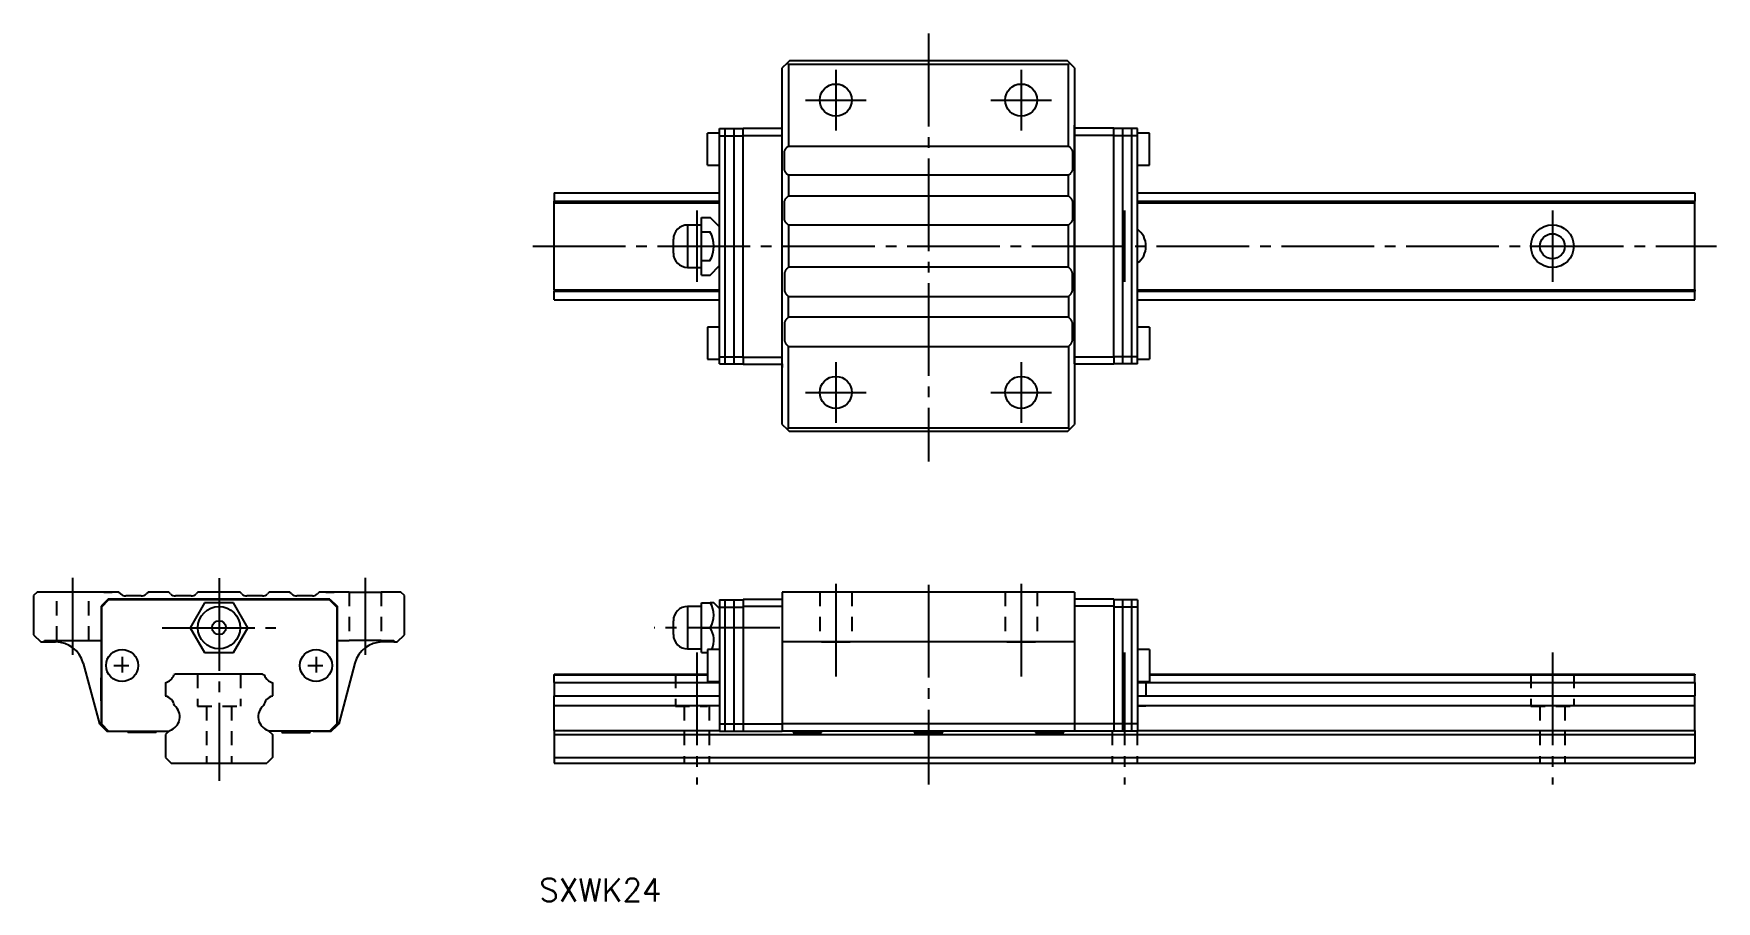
# Model space of a CAD drawing. Extents: x -15 to 221, y 1622 to 1744.
import ezdxf

# ---------------------------------------------------------------- set-up
doc = ezdxf.new("R2010")
doc.units = 0
doc.linetypes.add('CENTER', pattern=[17.5, 13, -1.5, 1.5, -1.5])
doc.linetypes.add('DASHED', pattern=[3.5, 2, -1.5])
doc.layers.get('0').update_dxf_attribs({"linetype": 'CONTINUOUS'})
doc.layers.add('CENTER', color=1, linetype='CENTER')
doc.styles.get("Standard").update_dxf_attribs({"font": 'txt.shx', "bigfont": '@extfont2.shx'})

msp = doc.modelspace()

# ---------------------------------------------------------------- linework, layer by layer
at = {"color": 7, "linetype": 'CONTINUOUS'}
for p, q in [((90.39, 1739.61), (89.71, 1738.93)), ((90.71, 1739.93), (90.39, 1739.61)), ((90.39, 1739.61), (90.56, 1739.43)), ((129.86, 1739.43), (90.56, 1739.43)), ((90.56, 1739.43), (90.56, 1727.98)), ((129.71, 1739.93), (90.71, 1739.93)), ((130.04, 1739.61), (129.71, 1739.93)), ((129.86, 1739.43), (130.04, 1739.61)), ((129.86, 1727.98), (129.86, 1739.43)), ((130.71, 1738.93), (130.04, 1739.61)), ((89.71, 1688.93), (89.71, 1738.93)), ((130.71, 1738.93), (130.71, 1688.93)), ((80.91, 1697.43), (80.91, 1730.43)), ((80.91, 1730.43), (84.21, 1730.43)), ((81.71, 1697.43), (81.71, 1730.43)), ((82.95, 1697.43), (82.95, 1730.43)), ((84.21, 1730.48), (89.71, 1730.48)), ((84.21, 1729.48), (84.21, 1730.48)), ((89.71, 1730.43), (89.71, 1730.93)), ((89.71, 1721.73), (89.71, 1730.53)), ((89.71, 1697.43), (89.71, 1730.43)), ((130.71, 1730.43), (130.71, 1730.93)), ((130.71, 1730.53), (130.71, 1721.73)), ((136.21, 1730.48), (130.71, 1730.48)), ((130.71, 1697.43), (130.71, 1730.43)), ((136.21, 1729.48), (136.21, 1730.48)), ((139.51, 1730.43), (136.21, 1730.43)), ((137.47, 1697.43), (137.47, 1730.43)), ((138.71, 1697.43), (138.71, 1730.43)), ((139.51, 1697.43), (139.51, 1730.43)), ((80.91, 1729.78), (79.21, 1729.78)), ((79.21, 1725.28), (79.21, 1729.78)), ((80.91, 1729.43), (84.21, 1729.43)), ((84.21, 1729.48), (89.71, 1729.48)), ((84.21, 1724.58), (84.21, 1729.48)), ((90.13, 1727.49), (90.15, 1727.53)), ((90.15, 1727.53), (90.18, 1727.57)), ((90.18, 1727.57), (90.21, 1727.61)), ((90.21, 1727.61), (90.24, 1727.65)), ((90.24, 1727.65), (90.27, 1727.69)), ((90.27, 1727.69), (90.3, 1727.72)), ((90.3, 1727.72), (90.56, 1727.98)), ((90.56, 1727.98), (129.86, 1727.98)), ((129.86, 1727.98), (130.12, 1727.72)), ((130.12, 1727.72), (130.15, 1727.69)), ((130.15, 1727.69), (130.18, 1727.65)), ((130.18, 1727.65), (130.21, 1727.61)), ((130.21, 1727.61), (130.24, 1727.57)), ((130.24, 1727.57), (130.27, 1727.53)), ((130.27, 1727.53), (130.29, 1727.49)), ((136.21, 1729.48), (130.71, 1729.48)), ((136.21, 1698.38), (136.21, 1729.48)), ((139.51, 1729.43), (136.21, 1729.43)), ((141.21, 1729.78), (139.51, 1729.78)), ((141.21, 1725.28), (141.21, 1729.78)), ((79.21, 1725.28), (80.91, 1725.28)), ((90.01, 1727.07), (90.02, 1727.12)), ((90.01, 1727.02), (90.01, 1727.07)), ((90.01, 1724.85), (90.01, 1727.02)), ((90.02, 1727.16), (90.03, 1727.21)), ((90.02, 1727.12), (90.02, 1727.16)), ((90.03, 1727.21), (90.04, 1727.26)), ((90.04, 1727.26), (90.05, 1727.31)), ((90.05, 1727.31), (90.07, 1727.35)), ((90.07, 1727.35), (90.09, 1727.4)), ((90.09, 1727.4), (90.11, 1727.44)), ((90.11, 1727.44), (90.13, 1727.49)), ((130.29, 1727.49), (130.31, 1727.44)), ((130.31, 1727.44), (130.33, 1727.4)), ((130.33, 1727.4), (130.35, 1727.35)), ((130.35, 1727.35), (130.37, 1727.31)), ((130.37, 1727.31), (130.38, 1727.26)), ((130.38, 1727.26), (130.39, 1727.21)), ((130.39, 1727.21), (130.4, 1727.16)), ((130.4, 1727.16), (130.41, 1727.12)), ((130.41, 1727.12), (130.41, 1727.07)), ((130.41, 1727.07), (130.41, 1727.02)), ((130.41, 1727.02), (130.41, 1724.85)), ((139.51, 1725.28), (141.21, 1725.28)), ((84.21, 1723.4), (84.21, 1724.58)), ((84.21, 1723.4), (84.21, 1724.58)), ((84.21, 1698.38), (84.21, 1723.4)), ((90.01, 1724.8), (90.01, 1724.85)), ((90.02, 1724.75), (90.01, 1724.8)), ((90.02, 1724.7), (90.02, 1724.75)), ((90.03, 1724.65), (90.02, 1724.7)), ((90.04, 1724.6), (90.03, 1724.65)), ((90.05, 1724.56), (90.04, 1724.6)), ((90.07, 1724.51), (90.05, 1724.56)), ((90.09, 1724.46), (90.07, 1724.51)), ((90.11, 1724.42), (90.09, 1724.46)), ((90.13, 1724.37), (90.11, 1724.42)), ((90.15, 1724.33), (90.13, 1724.37)), ((90.18, 1724.29), (90.15, 1724.33)), ((90.21, 1724.25), (90.18, 1724.29)), ((90.24, 1724.21), (90.21, 1724.25)), ((90.27, 1724.17), (90.24, 1724.21)), ((90.3, 1724.14), (90.27, 1724.17)), ((90.56, 1723.88), (90.3, 1724.14)), ((90.56, 1723.88), (90.56, 1720.98)), ((129.86, 1723.88), (90.56, 1723.88)), ((130.12, 1724.14), (129.86, 1723.88)), ((129.86, 1720.98), (129.86, 1723.88)), ((130.15, 1724.17), (130.12, 1724.14)), ((130.18, 1724.21), (130.15, 1724.17)), ((130.21, 1724.25), (130.18, 1724.21)), ((130.24, 1724.29), (130.21, 1724.25)), ((130.27, 1724.33), (130.24, 1724.29)), ((130.29, 1724.37), (130.27, 1724.33)), ((130.31, 1724.42), (130.29, 1724.37)), ((130.33, 1724.46), (130.31, 1724.42)), ((130.35, 1724.51), (130.33, 1724.46)), ((130.37, 1724.56), (130.35, 1724.51)), ((130.38, 1724.6), (130.37, 1724.56)), ((130.39, 1724.65), (130.38, 1724.6)), ((130.4, 1724.7), (130.39, 1724.65)), ((130.41, 1724.75), (130.4, 1724.7)), ((130.41, 1724.85), (130.41, 1724.8)), ((130.41, 1724.8), (130.41, 1724.75)), ((57.71, 1721.43), (80.91, 1721.43)), ((57.71, 1721.43), (57.71, 1720.26)), ((89.71, 1706.13), (89.71, 1721.73)), ((90.09, 1720.4), (90.11, 1720.44)), ((90.11, 1720.44), (90.13, 1720.49)), ((90.13, 1720.49), (90.15, 1720.53)), ((90.15, 1720.53), (90.18, 1720.57)), ((90.18, 1720.57), (90.21, 1720.61)), ((90.21, 1720.61), (90.24, 1720.65)), ((90.24, 1720.65), (90.27, 1720.69)), ((90.27, 1720.69), (90.3, 1720.72)), ((90.3, 1720.72), (90.56, 1720.98)), ((90.56, 1720.98), (129.86, 1720.98)), ((129.86, 1720.98), (130.12, 1720.72)), ((130.12, 1720.72), (130.15, 1720.69)), ((130.15, 1720.69), (130.18, 1720.65)), ((130.18, 1720.65), (130.21, 1720.61)), ((130.21, 1720.61), (130.24, 1720.57)), ((130.24, 1720.57), (130.27, 1720.53)), ((130.27, 1720.53), (130.29, 1720.49)), ((130.29, 1720.49), (130.31, 1720.44)), ((130.31, 1720.44), (130.33, 1720.4)), ((130.71, 1721.73), (130.71, 1697.33)), ((139.51, 1721.43), (217.71, 1721.43)), ((217.71, 1721.43), (217.71, 1720.26)), ((57.71, 1720.26), (80.91, 1720.26)), ((57.71, 1720.03), (57.71, 1720.26)), ((57.71, 1720.03), (80.91, 1720.03)), ((57.71, 1707.83), (57.71, 1720.03)), ((80.41, 1719.96), (80.41, 1719.96)), ((80.41, 1719.96), (80.41, 1719.96)), ((90.01, 1720.07), (90.02, 1720.12)), ((90.01, 1720.02), (90.01, 1720.07)), ((90.01, 1717.85), (90.01, 1720.02)), ((90.02, 1720.16), (90.03, 1720.21)), ((90.02, 1720.12), (90.02, 1720.16)), ((90.03, 1720.21), (90.04, 1720.26)), ((90.04, 1720.26), (90.05, 1720.31)), ((90.05, 1720.31), (90.07, 1720.35)), ((90.07, 1720.35), (90.09, 1720.4)), ((130.33, 1720.4), (130.35, 1720.35)), ((130.35, 1720.35), (130.37, 1720.31)), ((130.37, 1720.31), (130.38, 1720.26)), ((130.38, 1720.26), (130.39, 1720.21)), ((130.39, 1720.21), (130.4, 1720.16)), ((130.4, 1720.16), (130.41, 1720.12)), ((130.41, 1720.12), (130.41, 1720.07)), ((130.41, 1720.07), (130.41, 1720.02)), ((130.41, 1720.02), (130.41, 1717.85)), ((139.51, 1720.26), (217.71, 1720.26)), ((139.51, 1720.03), (217.71, 1720.03)), ((217.71, 1720.03), (217.71, 1720.26)), ((217.71, 1707.83), (217.71, 1720.03)), ((76.43, 1716.9), (76.43, 1710.96)), ((78.36, 1716.9), (76.43, 1716.9)), ((78.36, 1717.97), (79.57, 1717.97)), ((78.36, 1715.95), (78.36, 1717.97)), ((78.36, 1711.91), (78.36, 1715.95)), ((78.36, 1715.95), (79.57, 1715.95)), ((80.91, 1716.63), (79.57, 1717.97)), ((90.01, 1717.8), (90.01, 1717.85)), ((90.02, 1717.75), (90.01, 1717.8)), ((90.02, 1717.7), (90.02, 1717.75)), ((90.03, 1717.65), (90.02, 1717.7)), ((90.04, 1717.6), (90.03, 1717.65)), ((90.05, 1717.56), (90.04, 1717.6)), ((90.07, 1717.51), (90.05, 1717.56)), ((90.09, 1717.46), (90.07, 1717.51)), ((90.11, 1717.42), (90.09, 1717.46)), ((90.13, 1717.37), (90.11, 1717.42)), ((90.15, 1717.33), (90.13, 1717.37)), ((90.18, 1717.29), (90.15, 1717.33)), ((90.21, 1717.25), (90.18, 1717.29)), ((90.24, 1717.21), (90.21, 1717.25)), ((90.27, 1717.17), (90.24, 1717.21)), ((90.3, 1717.14), (90.27, 1717.17)), ((90.56, 1716.88), (90.3, 1717.14)), ((129.86, 1716.88), (90.56, 1716.88)), ((90.56, 1716.88), (90.56, 1710.98)), ((90.56, 1715.97), (90.56, 1711.89)), ((130.12, 1717.14), (129.86, 1716.88)), ((129.86, 1710.98), (129.86, 1716.88)), ((129.86, 1711.89), (129.86, 1715.97)), ((130.15, 1717.17), (130.12, 1717.14)), ((130.18, 1717.21), (130.15, 1717.17)), ((130.21, 1717.25), (130.18, 1717.21)), ((130.24, 1717.29), (130.21, 1717.25)), ((130.27, 1717.33), (130.24, 1717.29)), ((130.29, 1717.37), (130.27, 1717.33)), ((130.31, 1717.42), (130.29, 1717.37)), ((130.33, 1717.46), (130.31, 1717.42)), ((130.35, 1717.51), (130.33, 1717.46)), ((130.37, 1717.56), (130.35, 1717.51)), ((130.38, 1717.6), (130.37, 1717.56)), ((130.39, 1717.65), (130.38, 1717.6)), ((130.4, 1717.7), (130.39, 1717.65)), ((130.41, 1717.75), (130.4, 1717.7)), ((130.41, 1717.85), (130.41, 1717.8)), ((130.41, 1717.8), (130.41, 1717.75)), ((74.43, 1712.96), (74.43, 1714.9)), ((78.36, 1709.89), (78.36, 1711.91)), ((78.36, 1711.91), (79.57, 1711.91)), ((79.57, 1709.89), (80.91, 1711.23)), ((76.43, 1710.96), (78.36, 1710.96)), ((78.36, 1709.89), (79.57, 1709.89)), ((90.02, 1710.12), (90.01, 1710.07)), ((90.01, 1710.07), (90.01, 1710.02)), ((90.01, 1710.02), (90.01, 1707.85)), ((90.03, 1710.21), (90.02, 1710.16)), ((90.02, 1710.16), (90.02, 1710.12)), ((90.04, 1710.26), (90.03, 1710.21)), ((90.05, 1710.31), (90.04, 1710.26)), ((90.07, 1710.35), (90.05, 1710.31)), ((90.09, 1710.4), (90.07, 1710.35)), ((90.11, 1710.44), (90.09, 1710.4)), ((90.13, 1710.49), (90.11, 1710.44)), ((90.15, 1710.53), (90.13, 1710.49)), ((90.18, 1710.57), (90.15, 1710.53)), ((90.21, 1710.61), (90.18, 1710.57)), ((90.24, 1710.65), (90.21, 1710.61)), ((90.27, 1710.69), (90.24, 1710.65)), ((90.3, 1710.72), (90.27, 1710.69)), ((90.56, 1710.98), (90.3, 1710.72)), ((129.86, 1710.98), (90.56, 1710.98)), ((130.12, 1710.72), (129.86, 1710.98)), ((130.15, 1710.69), (130.12, 1710.72)), ((130.18, 1710.65), (130.15, 1710.69)), ((130.21, 1710.61), (130.18, 1710.65)), ((130.24, 1710.57), (130.21, 1710.61)), ((130.27, 1710.53), (130.24, 1710.57)), ((130.29, 1710.49), (130.27, 1710.53)), ((130.31, 1710.44), (130.29, 1710.49)), ((130.33, 1710.4), (130.31, 1710.44)), ((130.35, 1710.35), (130.33, 1710.4)), ((130.37, 1710.31), (130.35, 1710.35)), ((130.38, 1710.26), (130.37, 1710.31)), ((130.39, 1710.21), (130.38, 1710.26)), ((130.4, 1710.16), (130.39, 1710.21)), ((130.41, 1710.12), (130.4, 1710.16)), ((130.41, 1710.07), (130.41, 1710.12)), ((130.41, 1710.02), (130.41, 1710.07)), ((130.41, 1707.85), (130.41, 1710.02)), ((57.71, 1707.83), (80.91, 1707.83)), ((57.71, 1707.83), (57.71, 1707.61)), ((57.71, 1707.61), (80.91, 1707.61)), ((57.71, 1706.43), (57.71, 1707.61)), ((57.71, 1706.43), (80.91, 1706.43)), ((90.01, 1707.85), (90.01, 1707.8)), ((90.01, 1707.8), (90.02, 1707.75)), ((90.02, 1707.75), (90.02, 1707.7)), ((90.02, 1707.7), (90.03, 1707.65)), ((90.03, 1707.65), (90.04, 1707.6)), ((90.04, 1707.6), (90.05, 1707.56)), ((90.05, 1707.56), (90.07, 1707.51)), ((90.07, 1707.51), (90.09, 1707.46)), ((90.09, 1707.46), (90.11, 1707.42)), ((90.11, 1707.42), (90.13, 1707.37)), ((90.13, 1707.37), (90.15, 1707.33)), ((90.15, 1707.33), (90.18, 1707.29)), ((90.18, 1707.29), (90.21, 1707.25)), ((90.21, 1707.25), (90.24, 1707.21)), ((90.24, 1707.21), (90.27, 1707.17)), ((90.27, 1707.17), (90.3, 1707.14)), ((90.3, 1707.14), (90.56, 1706.88)), ((90.56, 1703.98), (90.56, 1706.88)), ((90.56, 1706.88), (129.86, 1706.88)), ((129.86, 1706.88), (130.12, 1707.14)), ((129.86, 1706.88), (129.86, 1703.98)), ((130.12, 1707.14), (130.15, 1707.17)), ((130.15, 1707.17), (130.18, 1707.21)), ((130.18, 1707.21), (130.21, 1707.25)), ((130.21, 1707.25), (130.24, 1707.29)), ((130.24, 1707.29), (130.27, 1707.33)), ((130.27, 1707.33), (130.29, 1707.37)), ((130.29, 1707.37), (130.31, 1707.42)), ((130.31, 1707.42), (130.33, 1707.46)), ((130.33, 1707.46), (130.35, 1707.51)), ((130.35, 1707.51), (130.37, 1707.56)), ((130.37, 1707.56), (130.38, 1707.6)), ((130.38, 1707.6), (130.39, 1707.65)), ((130.39, 1707.65), (130.4, 1707.7)), ((130.4, 1707.7), (130.41, 1707.75)), ((130.41, 1707.8), (130.41, 1707.85)), ((130.41, 1707.75), (130.41, 1707.8)), ((139.51, 1707.83), (217.71, 1707.83)), ((139.51, 1707.61), (217.71, 1707.61)), ((139.51, 1706.43), (217.71, 1706.43)), ((217.71, 1707.83), (217.71, 1707.61)), ((217.71, 1706.43), (217.71, 1707.61)), ((89.71, 1697.33), (89.71, 1706.13)), ((90.56, 1703.98), (90.3, 1703.72)), ((129.86, 1703.98), (90.56, 1703.98)), ((130.12, 1703.72), (129.86, 1703.98)), ((79.21, 1702.58), (79.21, 1698.08)), ((80.91, 1702.58), (79.21, 1702.58)), ((90.02, 1703.12), (90.01, 1703.07)), ((90.01, 1703.07), (90.01, 1703.02)), ((90.01, 1703.02), (90.01, 1700.85)), ((90.03, 1703.21), (90.02, 1703.16)), ((90.02, 1703.16), (90.02, 1703.12)), ((90.04, 1703.26), (90.03, 1703.21)), ((90.05, 1703.31), (90.04, 1703.26)), ((90.07, 1703.35), (90.05, 1703.31)), ((90.09, 1703.4), (90.07, 1703.35)), ((90.11, 1703.44), (90.09, 1703.4)), ((90.13, 1703.49), (90.11, 1703.44)), ((90.15, 1703.53), (90.13, 1703.49)), ((90.18, 1703.57), (90.15, 1703.53)), ((90.21, 1703.61), (90.18, 1703.57)), ((90.24, 1703.65), (90.21, 1703.61)), ((90.27, 1703.69), (90.24, 1703.65)), ((90.3, 1703.72), (90.27, 1703.69)), ((130.15, 1703.69), (130.12, 1703.72)), ((130.18, 1703.65), (130.15, 1703.69)), ((130.21, 1703.61), (130.18, 1703.65)), ((130.24, 1703.57), (130.21, 1703.61)), ((130.27, 1703.53), (130.24, 1703.57)), ((130.29, 1703.49), (130.27, 1703.53)), ((130.31, 1703.44), (130.29, 1703.49)), ((130.33, 1703.4), (130.31, 1703.44)), ((130.35, 1703.35), (130.33, 1703.4)), ((130.37, 1703.31), (130.35, 1703.35)), ((130.38, 1703.26), (130.37, 1703.31)), ((130.39, 1703.21), (130.38, 1703.26)), ((130.4, 1703.16), (130.39, 1703.21)), ((130.41, 1703.12), (130.4, 1703.16)), ((130.41, 1703.07), (130.41, 1703.12)), ((130.41, 1703.02), (130.41, 1703.07)), ((130.41, 1700.85), (130.41, 1703.02)), ((141.21, 1702.58), (139.51, 1702.58)), ((141.21, 1702.58), (141.21, 1698.08)), ((90.01, 1700.85), (90.01, 1700.8)), ((90.01, 1700.8), (90.02, 1700.75)), ((90.02, 1700.75), (90.02, 1700.7)), ((90.02, 1700.7), (90.03, 1700.65)), ((90.03, 1700.65), (90.04, 1700.6)), ((90.04, 1700.6), (90.05, 1700.56)), ((90.05, 1700.56), (90.07, 1700.51)), ((90.07, 1700.51), (90.09, 1700.46)), ((90.09, 1700.46), (90.11, 1700.42)), ((90.11, 1700.42), (90.13, 1700.37)), ((90.13, 1700.37), (90.15, 1700.33)), ((90.15, 1700.33), (90.18, 1700.29)), ((90.18, 1700.29), (90.21, 1700.25)), ((90.21, 1700.25), (90.24, 1700.21)), ((90.24, 1700.21), (90.27, 1700.17)), ((90.27, 1700.17), (90.3, 1700.14)), ((90.3, 1700.14), (90.56, 1699.88)), ((90.56, 1699.88), (129.86, 1699.88)), ((90.56, 1688.43), (90.56, 1699.88)), ((129.86, 1699.88), (130.12, 1700.14)), ((129.86, 1699.88), (129.86, 1688.43)), ((130.12, 1700.14), (130.15, 1700.17)), ((130.15, 1700.17), (130.18, 1700.21)), ((130.18, 1700.21), (130.21, 1700.25)), ((130.21, 1700.25), (130.24, 1700.29)), ((130.24, 1700.29), (130.27, 1700.33)), ((130.27, 1700.33), (130.29, 1700.37)), ((130.29, 1700.37), (130.31, 1700.42)), ((130.31, 1700.42), (130.33, 1700.46)), ((130.33, 1700.46), (130.35, 1700.51)), ((130.35, 1700.51), (130.37, 1700.56)), ((130.37, 1700.56), (130.38, 1700.6)), ((130.38, 1700.6), (130.39, 1700.65)), ((130.39, 1700.65), (130.4, 1700.7)), ((130.4, 1700.7), (130.41, 1700.75)), ((130.41, 1700.8), (130.41, 1700.85)), ((130.41, 1700.75), (130.41, 1700.8)), ((79.21, 1698.08), (80.91, 1698.08)), ((80.91, 1698.43), (84.21, 1698.43)), ((80.91, 1697.43), (84.21, 1697.43)), ((84.21, 1698.38), (89.71, 1698.38)), ((84.21, 1698.38), (84.21, 1697.38)), ((84.21, 1697.38), (89.71, 1697.38)), ((89.71, 1697.43), (89.71, 1696.93)), ((136.21, 1698.38), (130.71, 1698.38)), ((130.71, 1697.43), (130.71, 1696.93)), ((136.21, 1697.38), (130.71, 1697.38)), ((139.51, 1698.43), (136.21, 1698.43)), ((136.21, 1698.38), (136.21, 1697.38)), ((139.51, 1697.43), (136.21, 1697.43)), ((139.51, 1698.08), (141.21, 1698.08)), ((89.71, 1688.93), (90.39, 1688.26)), ((90.39, 1688.26), (90.56, 1688.43)), ((90.39, 1688.26), (90.71, 1687.93)), ((129.86, 1688.43), (90.56, 1688.43)), ((129.71, 1687.93), (90.71, 1687.93)), ((129.71, 1687.93), (130.04, 1688.26)), ((129.86, 1688.43), (130.04, 1688.26)), ((130.04, 1688.26), (130.71, 1688.93)), ((-14.79, 1665.43), (-15.29, 1664.93)), ((-14.79, 1665.43), (-15.29, 1664.93)), ((-15.29, 1664.93), (-15.29, 1659.43)), ((-12.04, 1665.43), (-14.79, 1665.43)), ((-12.04, 1665.43), (-14.79, 1665.43)), ((-7.54, 1665.43), (-12.04, 1665.43)), ((-7.54, 1665.43), (-12.04, 1665.43)), ((-3.34, 1665.43), (-7.54, 1665.43)), ((-4.84, 1664.43), (-5.84, 1663.43)), ((-4.79, 1664.33), (-5.79, 1663.33)), ((-5.44, 1665.43), (-4.29, 1665.43)), ((-5.44, 1665.43), (-4.29, 1665.43)), ((0.06, 1664.43), (-4.84, 1664.43)), ((26.21, 1664.33), (-4.79, 1664.33)), ((-3.08, 1665.17), (-3.34, 1665.43)), ((-0.2, 1664.88), (-2.38, 1664.88)), ((0.06, 1664.43), (0, 1664.33)), ((1.24, 1664.43), (0.06, 1664.43)), ((1.24, 1664.43), (0.06, 1664.43)), ((0.76, 1665.43), (0.5, 1665.17)), ((3.66, 1665.43), (0.76, 1665.43)), ((1.18, 1664.33), (1.24, 1664.43)), ((26.26, 1664.43), (1.24, 1664.43)), ((3.92, 1665.17), (3.66, 1665.43)), ((6.8, 1664.88), (4.62, 1664.88)), ((8.69, 1663.93), (6.67, 1660.43)), ((7.76, 1665.43), (7.5, 1665.17)), ((13.66, 1665.43), (7.76, 1665.43)), ((12.75, 1665.43), (8.67, 1665.43)), ((12.73, 1663.93), (8.69, 1663.93)), ((14.75, 1660.43), (12.73, 1663.93)), ((13.92, 1665.17), (13.66, 1665.43)), ((16.8, 1664.88), (14.62, 1664.88)), ((17.76, 1665.43), (17.5, 1665.17)), ((20.66, 1665.43), (17.76, 1665.43)), ((20.92, 1665.17), (20.66, 1665.43)), ((23.8, 1664.88), (21.62, 1664.88)), ((24.76, 1665.43), (24.5, 1665.17)), ((28.96, 1665.43), (24.76, 1665.43)), ((25.71, 1665.43), (26.86, 1665.43)), ((25.71, 1665.43), (26.86, 1665.43)), ((26.21, 1664.33), (27.21, 1663.33)), ((26.26, 1664.43), (27.26, 1663.43)), ((28.96, 1665.43), (33.46, 1665.43)), ((28.96, 1665.43), (33.46, 1665.43)), ((36.21, 1665.43), (33.46, 1665.43)), ((36.21, 1665.43), (33.46, 1665.43)), ((36.71, 1664.93), (36.21, 1665.43)), ((36.71, 1664.93), (36.21, 1665.43)), ((36.71, 1659.43), (36.71, 1664.93)), ((78.36, 1663.93), (79.57, 1663.93)), ((78.36, 1660.43), (78.36, 1663.93)), ((80.11, 1663.93), (79.57, 1663.93)), ((80.91, 1663.13), (80.11, 1663.93)), ((80.91, 1664.33), (80.91, 1645.93)), ((80.91, 1664.33), (84.21, 1664.33)), ((81.71, 1645.93), (81.71, 1664.33)), ((82.95, 1645.93), (82.95, 1664.33)), ((84.21, 1664.43), (89.71, 1664.43)), ((84.21, 1664.43), (84.21, 1663.43)), ((130.71, 1665.43), (89.71, 1665.43)), ((89.71, 1665.43), (89.71, 1664.93)), ((89.71, 1664.93), (89.71, 1658.43)), ((130.71, 1665.43), (130.71, 1664.93)), ((130.71, 1664.93), (130.71, 1658.43)), ((136.21, 1664.43), (130.71, 1664.43)), ((136.21, 1664.43), (136.21, 1663.43)), ((139.51, 1664.33), (136.21, 1664.33)), ((137.47, 1645.93), (137.47, 1664.33)), ((138.71, 1645.93), (138.71, 1664.33)), ((139.51, 1664.33), (139.51, 1645.93)), ((-5.84, 1663.43), (-5.84, 1653.38)), ((-5.79, 1663.33), (-5.79, 1655.13)), ((27.21, 1663.33), (27.21, 1655.13)), ((27.26, 1663.43), (27.26, 1646.93)), ((78.36, 1663.4), (76.43, 1663.4)), ((76.43, 1663.4), (76.43, 1660.43)), ((80.91, 1663.33), (84.21, 1663.33)), ((84.21, 1663.43), (89.71, 1663.43)), ((84.21, 1663.43), (84.21, 1646.93)), ((136.21, 1663.43), (130.71, 1663.43)), ((136.21, 1663.43), (136.21, 1646.93)), ((139.51, 1663.33), (136.21, 1663.33)), ((-15.29, 1659.43), (-14.29, 1658.43)), ((6.67, 1660.43), (8.69, 1656.93)), ((12.73, 1656.93), (14.75, 1660.43)), ((35.71, 1658.43), (36.71, 1659.43)), ((74.43, 1660.43), (74.43, 1661.4)), ((74.43, 1659.46), (74.43, 1660.43)), ((76.43, 1660.43), (76.43, 1657.46)), ((78.36, 1660.43), (79.57, 1660.43)), ((78.36, 1656.93), (78.36, 1660.43)), ((-14.29, 1658.43), (-13.79, 1658.43)), ((-13.79, 1658.43), (-13.79, 1658.63)), ((-13.79, 1658.63), (-12.04, 1658.63)), ((-13.79, 1658.43), (-12.21, 1658.43)), ((-12.04, 1658.63), (-7.54, 1658.63)), ((-7.54, 1658.63), (-5.79, 1658.63)), ((8.69, 1656.93), (12.73, 1656.93)), ((27.21, 1658.63), (28.96, 1658.63)), ((33.46, 1658.63), (28.96, 1658.63)), ((33.46, 1658.63), (35.21, 1658.63)), ((35.21, 1658.43), (33.63, 1658.43)), ((35.21, 1658.63), (35.21, 1658.43)), ((35.21, 1658.43), (35.71, 1658.43)), ((76.43, 1657.46), (78.36, 1657.46)), ((78.36, 1656.93), (79.21, 1656.93)), ((79.21, 1657.38), (79.21, 1652.88)), ((80.91, 1657.38), (79.21, 1657.38)), ((89.71, 1658.43), (89.71, 1646.93)), ((130.71, 1658.43), (89.71, 1658.43)), ((95.21, 1658.43), (99.21, 1658.43)), ((121.21, 1658.43), (125.21, 1658.43)), ((130.71, 1658.43), (130.71, 1646.93)), ((141.21, 1657.38), (139.51, 1657.38)), ((141.21, 1657.38), (141.21, 1652.88)), ((-8.34, 1655.47), (-6.06, 1646.96)), ((-5.79, 1655.13), (-5.79, 1646.93)), ((-4.04, 1655.13), (-1.94, 1655.13)), ((-2.89, 1656.33), (-2.89, 1654.13)), ((23.16, 1655.13), (25.26, 1655.13)), ((24.31, 1656.33), (24.31, 1654.13)), ((27.21, 1655.13), (27.21, 1646.93)), ((29.77, 1655.47), (27.49, 1646.96)), ((29.77, 1655.47), (27.49, 1646.96)), ((-5.84, 1650.18), (-5.84, 1653.38)), ((-5.84, 1653.38), (-5.84, 1650.18)), ((3.21, 1652.72), (3.21, 1650.85)), ((4.61, 1653.93), (4.39, 1653.8)), ((16.81, 1653.93), (4.61, 1653.93)), ((16.81, 1653.93), (17.04, 1653.8)), ((18.21, 1652.72), (18.21, 1650.85)), ((57.71, 1653.93), (79.21, 1653.93)), ((57.71, 1653.93), (57.71, 1653.8)), ((57.71, 1653.8), (79.21, 1653.8)), ((57.71, 1652.72), (57.71, 1653.8)), ((57.71, 1652.72), (80.91, 1652.72)), ((57.71, 1652.72), (57.71, 1650.85)), ((79.21, 1652.88), (80.91, 1652.88)), ((139.51, 1652.88), (141.21, 1652.88)), ((139.51, 1652.72), (217.71, 1652.72)), ((141.21, 1653.93), (217.71, 1653.93)), ((141.21, 1653.8), (217.71, 1653.8)), ((217.71, 1653.93), (217.71, 1653.8)), ((217.71, 1652.72), (217.71, 1653.8)), ((217.71, 1652.72), (217.71, 1650.85)), ((-5.79, 1650.18), (-5.84, 1650.18)), ((-5.84, 1650.18), (-5.84, 1646.93)), ((57.71, 1650.85), (80.91, 1650.85)), ((57.71, 1649.5), (57.71, 1650.85)), ((139.51, 1650.85), (217.71, 1650.85)), ((217.71, 1649.5), (217.71, 1650.85)), ((57.71, 1649.5), (80.91, 1649.5)), ((57.71, 1646.02), (57.71, 1649.5)), ((139.51, 1649.5), (217.71, 1649.5)), ((217.71, 1646.02), (217.71, 1649.5)), ((-6.06, 1646.96), (-5.79, 1646.68)), ((-6.04, 1646.93), (-5.04, 1645.93)), ((-5.84, 1646.93), (-4.84, 1645.93)), ((-5.79, 1646.93), (-4.79, 1645.93)), ((-5.79, 1646.68), (-5.04, 1645.93)), ((-5.04, 1645.93), (-4.84, 1645.93)), ((-4.84, 1645.93), (-4.79, 1645.93)), ((-4.79, 1645.93), (-0.57, 1645.93)), ((-2.09, 1645.93), (-2.09, 1645.73)), ((1.91, 1645.73), (-2.09, 1645.73)), ((-0.57, 1645.93), (2.4, 1645.93)), ((-0.57, 1645.93), (2.4, 1645.93)), ((1.91, 1645.73), (1.91, 1645.93)), ((2.4, 1645.93), (3.71, 1645.93)), ((2.4, 1645.93), (3.71, 1645.93)), ((3.8, 1646.02), (3.21, 1645.43)), ((3.21, 1645.43), (3.21, 1642.23)), ((17.62, 1646.02), (18.21, 1645.43)), ((19.03, 1645.93), (17.71, 1645.93)), ((18.21, 1645.43), (18.21, 1642.23)), ((22, 1645.93), (19.03, 1645.93)), ((19.51, 1645.93), (19.51, 1645.73)), ((19.51, 1645.73), (23.51, 1645.73)), ((26.21, 1645.93), (22, 1645.93)), ((23.51, 1645.73), (23.51, 1645.93)), ((23.91, 1645.93), (26.46, 1645.93)), ((27.21, 1646.93), (26.21, 1645.93)), ((26.26, 1645.93), (26.21, 1645.93)), ((27.26, 1646.93), (26.26, 1645.93)), ((26.46, 1645.93), (26.26, 1645.93)), ((27.46, 1646.93), (26.46, 1645.93)), ((26.46, 1645.93), (27.21, 1646.68)), ((26.46, 1645.93), (27.21, 1646.68)), ((27.49, 1646.96), (27.21, 1646.68)), ((57.71, 1646.02), (80.91, 1646.02)), ((57.71, 1646.02), (57.71, 1645.43)), ((57.71, 1645.43), (217.71, 1645.43)), ((57.71, 1645.43), (57.71, 1642.23)), ((80.91, 1646.93), (84.21, 1646.93)), ((80.91, 1645.93), (84.21, 1645.93)), ((84.21, 1646.93), (89.71, 1646.93)), ((84.21, 1646.93), (84.21, 1645.93)), ((84.21, 1645.93), (89.71, 1645.93)), ((130.71, 1646.93), (89.71, 1646.93)), ((89.71, 1646.93), (89.71, 1645.93)), ((130.71, 1645.93), (89.71, 1645.93)), ((91.21, 1645.93), (91.21, 1645.73)), ((91.21, 1645.73), (95.21, 1645.73)), ((95.21, 1645.73), (95.21, 1645.93)), ((108.21, 1645.93), (108.21, 1645.73)), ((108.21, 1645.73), (112.21, 1645.73)), ((112.21, 1645.73), (112.21, 1645.93)), ((125.21, 1645.93), (125.21, 1645.73)), ((125.21, 1645.73), (129.21, 1645.73)), ((129.21, 1645.73), (129.21, 1645.93)), ((136.21, 1646.93), (130.71, 1646.93)), ((130.71, 1646.93), (130.71, 1645.93)), ((136.21, 1645.93), (130.71, 1645.93)), ((139.51, 1646.93), (136.21, 1646.93)), ((136.21, 1646.93), (136.21, 1645.93)), ((139.51, 1645.93), (136.21, 1645.93)), ((139.51, 1646.02), (217.71, 1646.02)), ((217.71, 1646.02), (217.71, 1645.43)), ((217.71, 1645.43), (217.71, 1642.23)), ((3.21, 1642.23), (4.01, 1641.43)), ((4.01, 1641.43), (17.41, 1641.43)), ((18.21, 1642.23), (17.41, 1641.43)), ((57.71, 1642.23), (217.71, 1642.23)), ((57.71, 1642.23), (57.71, 1641.43)), ((57.71, 1641.43), (217.71, 1641.43)), ((217.71, 1642.23), (217.71, 1641.43))]:
    msp.add_line(p, q, dxfattribs=at)
at = {"color": 3, "linetype": 'DASHED'}
for p, q in [((-12.04, 1658.63), (-12.04, 1665.43)), ((-7.54, 1658.63), (-7.54, 1665.43)), ((28.96, 1665.43), (28.96, 1658.63)), ((33.46, 1665.43), (33.46, 1658.63)), ((94.96, 1665.43), (94.96, 1658.43)), ((99.46, 1665.43), (99.46, 1658.43)), ((120.96, 1665.43), (120.96, 1658.43)), ((125.46, 1665.43), (125.46, 1658.43)), ((7.71, 1653.93), (7.71, 1649.43)), ((13.71, 1653.93), (13.71, 1649.43)), ((74.71, 1653.93), (74.71, 1649.43)), ((140.71, 1652.88), (140.71, 1649.43)), ((194.71, 1653.93), (194.71, 1649.43)), ((200.71, 1653.93), (200.71, 1649.43)), ((7.71, 1649.43), (13.71, 1649.43)), ((8.96, 1649.43), (8.96, 1641.43)), ((12.46, 1649.43), (12.46, 1641.43)), ((74.71, 1649.43), (79.21, 1649.43)), ((75.96, 1649.43), (75.96, 1641.43)), ((79.46, 1649.43), (79.46, 1641.43)), ((140.71, 1649.43), (139.51, 1649.43)), ((194.71, 1649.43), (200.71, 1649.43)), ((195.96, 1649.43), (195.96, 1641.43)), ((199.46, 1649.43), (199.46, 1641.43)), ((135.96, 1645.93), (135.96, 1641.43)), ((139.46, 1645.93), (139.46, 1641.43))]:
    msp.add_line(p, q, dxfattribs=at)
at = {"color": 7, "linetype": 'CONTINUOUS'}
for centre, radius in [((97.21, 1734.43), 2.25), ((123.21, 1734.43), 2.25), ((197.71, 1713.93), 3), ((197.71, 1713.93), 1.75), ((97.21, 1693.43), 2.25), ((123.21, 1693.43), 2.25), ((10.71, 1660.43), 2.97), ((10.71, 1660.43), 0.97), ((-2.89, 1655.13), 2.25), ((24.31, 1655.13), 2.25)]:
    msp.add_circle(centre, radius, dxfattribs=at)
for centre, radius, start, end in [((76.43, 1714.9), 2, 90, 180), ((76.07, 1713.93), 4.04, 330.0046, 29.9954), ((137.71, 1713.93), 3, 306.8699, 53.1301), ((76.43, 1712.96), 2, 180, 270), ((-2.38, 1665.88), 1, 225, 270), ((-0.2, 1665.88), 1, 270, 315), ((4.62, 1665.88), 1, 225, 270), ((6.8, 1665.88), 1, 270, 315), ((14.62, 1665.88), 1, 225, 270), ((16.8, 1665.88), 1, 270, 315), ((21.62, 1665.88), 1, 225, 270), ((23.8, 1665.88), 1, 270, 315), ((77.01, 1662.18), 3.1, 325.6466, 34.3534), ((36.21, 1663.21), 0.8, 307.9799, 308.6822), ((36.21, 1661.16), 0.8, 51.3178, 52.0201), ((76.43, 1661.4), 2, 90, 180), ((76.43, 1659.46), 2, 180, 270), ((77.01, 1658.68), 3.1, 335.2165, 34.3534), ((-12.21, 1654.43), 4, 15.0008, 89.9992), ((33.63, 1654.43), 4, 90.0008, 164.9992), ((2.78, 1654.36), 1.7, 284.651, 340.7738), ((18.64, 1654.36), 1.7, 199.2262, 255.349), ((2.78, 1649.2), 1.7, 9.988, 75.349), ((18.64, 1649.2), 1.7, 104.651, 170.012), ((3.21, 1647.93), 2, 287.1144, 51.5284), ((18.21, 1647.93), 2, 128.4716, 252.8856)]:
    msp.add_arc(centre, radius, start, end, dxfattribs=at)
at = {"layer": 'CENTER', "color": 1, "linetype": 'CENTER'}
for p, q in [((110.21, 1743.74), (110.21, 1683.74)), ((97.21, 1738.68), (97.21, 1730.18)), ((123.21, 1738.68), (123.21, 1730.18)), ((92.96, 1734.43), (101.46, 1734.43)), ((118.96, 1734.43), (127.46, 1734.43)), ((77.71, 1718.93), (77.71, 1708.93)), ((137.71, 1718.93), (137.71, 1708.93)), ((197.71, 1718.93), (197.71, 1708.93)), ((54.71, 1713.93), (220.71, 1713.93)), ((97.21, 1697.68), (97.21, 1689.18)), ((123.21, 1697.68), (123.21, 1689.18)), ((92.96, 1693.43), (101.46, 1693.43)), ((118.96, 1693.43), (127.46, 1693.43)), ((-9.79, 1656.63), (-9.79, 1667.43)), ((10.71, 1667.37), (10.71, 1638.94)), ((31.21, 1667.43), (31.21, 1656.63)), ((97.21, 1666.56), (97.21, 1652.56)), ((110.21, 1666.43), (110.21, 1638.43)), ((123.21, 1666.56), (123.21, 1652.56)), ((2.74, 1660.43), (18.68, 1660.43)), ((89.35, 1660.43), (71.74, 1660.43)), ((77.71, 1656.93), (77.71, 1638.43)), ((137.71, 1656.93), (137.71, 1638.43)), ((197.71, 1656.93), (197.71, 1638.43))]:
    msp.add_line(p, q, dxfattribs=at)

# ---------------------------------------------------------------- texts
at = {"color": 7, "linetype": 'CONTINUOUS'}
msp.add_text('SXWK24', height=3.2, dxfattribs=at).set_placement((55.63, 1622.05))

doc.saveas('drawing.dxf')
